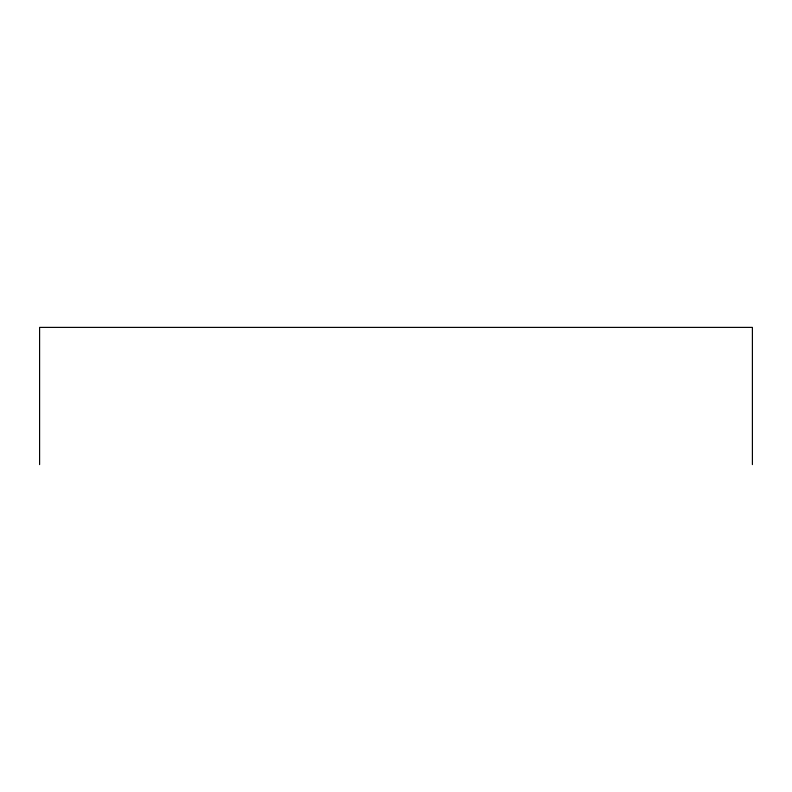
<?xml version="1.0" encoding="UTF-8"?>
<svg xmlns="http://www.w3.org/2000/svg" width="792" height="792" viewBox="0 0 792 792"><rect width="100%" height="100%" fill="white"/><g stroke="black" fill="none" stroke-linecap="round" stroke-linejoin="round"><path stroke-width="1.19" d="M752.4 464.607L752.4 327.393L39.6 327.393L39.6 464.607"/></g></svg>
